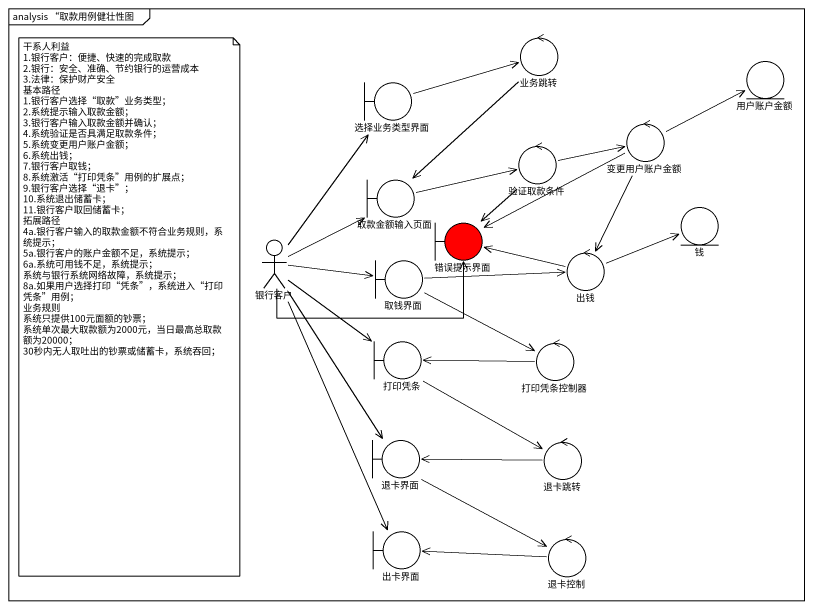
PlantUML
@startuml
mainframe analysis “取款用例健壮性图
control 业务跳转
boundary 选择业务类型界面
entity 用户账户金额
control 变更用户账户金额
control 验证取款条件
boundary 取款金额输入页面
entity 钱
actor 银行客户
boundary 错误提示界面 #FF0000
boundary 取钱界面
control 出钱
boundary 打印凭条
control 打印凭条控制器
boundary 退卡界面
control 退卡跳转
boundary 出卡界面
control 退卡控制
业务跳转 --> 取款金额输入页面
选择业务类型界面 -right-> 业务跳转
变更用户账户金额 -right-> 用户账户金额
变更用户账户金额 --> 出钱
验证取款条件 -right-> 变更用户账户金额
取款金额输入页面 -right-> 验证取款条件
银行客户 -up-> 选择业务类型界面
银行客户 -up-> 取款金额输入页面
银行客户 -right-> 错误提示界面
银行客户 -right-> 取钱界面
银行客户 --> 打印凭条
银行客户 --> 退卡界面
银行客户 --> 出卡界面
错误提示界面 <-right- 变更用户账户金额
错误提示界面 <-up- 验证取款条件
错误提示界面 <-right- 出钱
取钱界面 -right-> 出钱
取钱界面 -right-> 打印凭条控制器
出钱 -right-> 钱
打印凭条 --> 退卡跳转
打印凭条控制器 -left-> 打印凭条
退卡界面 -right-> 退卡控制
退卡跳转 -left-> 退卡界面
退卡控制 -left-> 出卡界面
note as N1
  干系人利益
  1.银行客户：便捷、快速的完成取款
  2.银行：安全、准确、节约银行的运营成本
  3.法律：保护财产安全
  基本路径
  1.银行客户选择“取款”业务类型；
  2.系统提示输入取款金额；
  3.银行客户输入取款金额并确认；
  4.系统验证是否具满足取款条件；
  5.系统变更用户账户金额；
  6.系统出钱；
  7.银行客户取钱；
  8.系统激活“打印凭条”用例的扩展点；
  9.银行客户选择“退卡”；
  10.系统退出储蓄卡；
  11.银行客户取回储蓄卡；
  拓展路径
  4a.银行客户输入的取款金额不符合业务规则，系统提示；
  5a.银行客户的账户金额不足，系统提示；
  6a.系统可用钱不足，系统提示；
  系统与银行系统网络故障，系统提示；
  8a.如果用户选择打印“凭条”，系统进入“打印凭条”用例；
  业务规则
  系统只提供100元面额的钞票；
  系统单次最大取款额为2000元，当日最高总取款额为20000；
  30秒内无人取吐出的钞票或储蓄卡，系统吞回；
end note
@enduml
